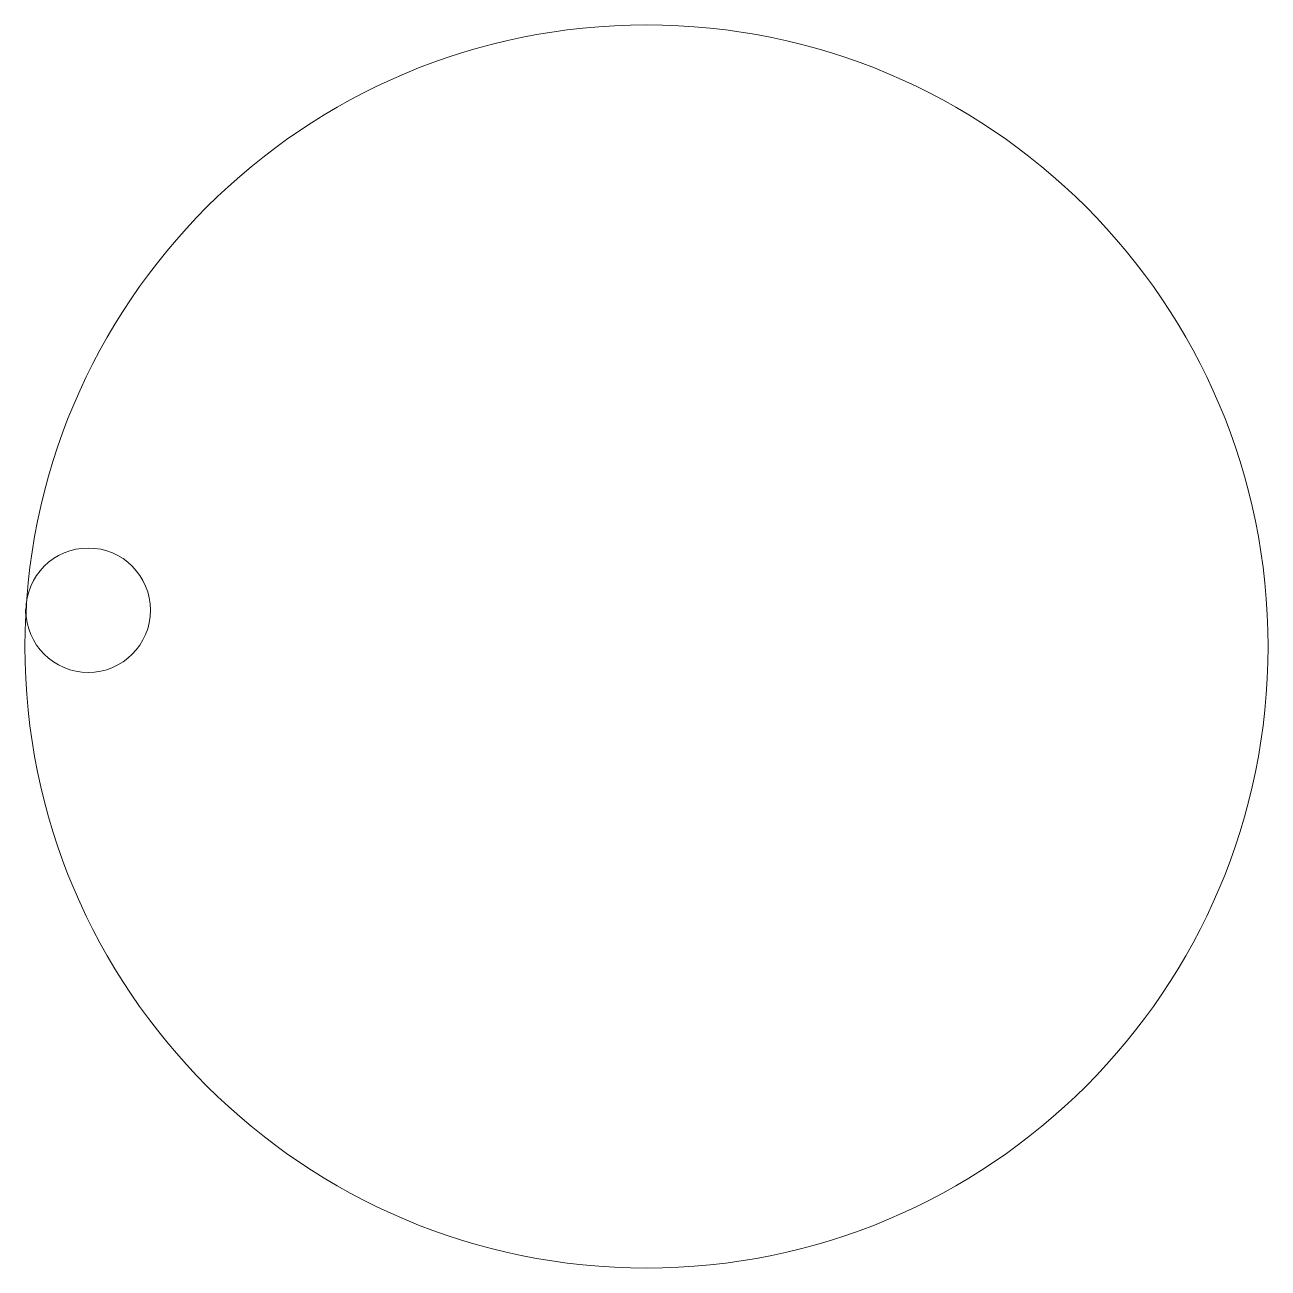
# Model space of a CAD drawing. Header units: metres. Extents: x -267276 to -12745, y 17574 to 272104.
import ezdxf

# ---------------------------------------------------------------- set-up
doc = ezdxf.new("R2010")
doc.units = ezdxf.units.M
doc.header["$LTSCALE"] = 15
doc.layers.get('0').update_dxf_attribs({"true_color": 0x000000})
doc.layers.add('DV_Furnitures', color=250, linetype='Continuous', lineweight=5, true_color=0x333333)

msp = doc.modelspace()

# ---------------------------------------------------------------- linework, layer by layer
at = {"color": 0, "linetype": 'ByBlock', "lineweight": -2}
msp.add_arc((-254301, 152256), 12742, 176.94504, 178.36691, dxfattribs=at)
at = {"color": 0, "linetype": 'ByBlock', "lineweight": -2, "extrusion": (0, 0, -1)}
msp.add_arc((140011, 144839), 127265, 3.05496, 3.50486, dxfattribs=at)
at = {"layer": 'DV_Furnitures'}
for centre, radius in [((-140011, 144839), 127265), ((-254301, 152256), 12742)]:
    msp.add_circle(centre, radius, dxfattribs=at)

doc.saveas('drawing.dxf')
